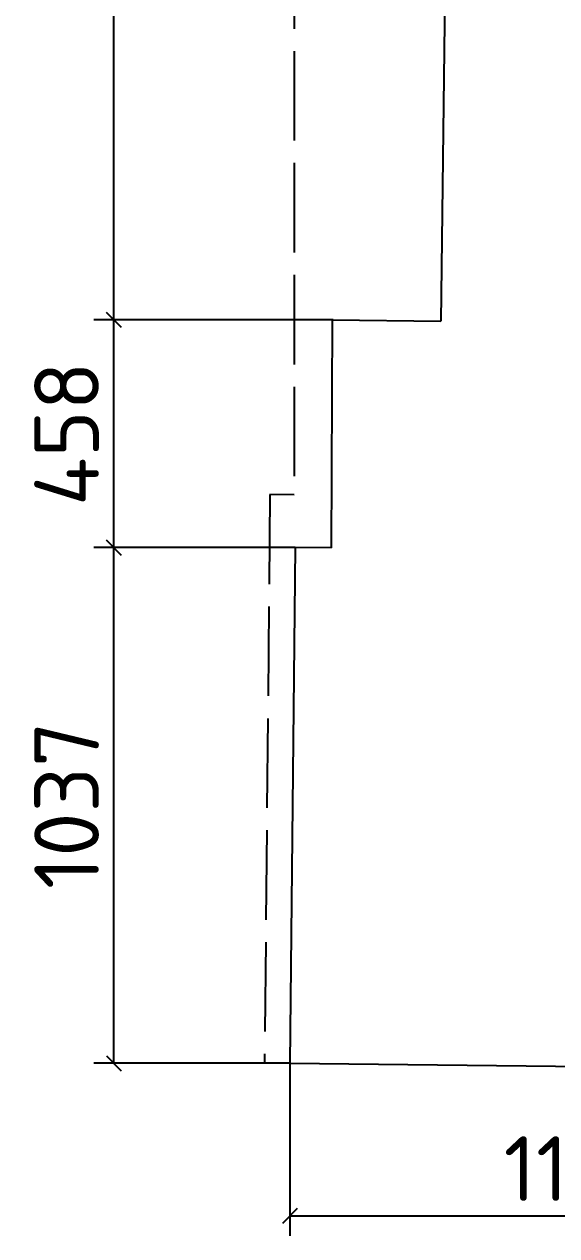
# Model space of a CAD drawing. Header units: millimetres. Extents: x 906266 to 969934, y 1624400 to 1671299.
# Drawn here: x 931621 to 932692, y 1624400 to 1626836 of the extents above; entities that cross this region are included whole.
import ezdxf

# ---------------------------------------------------------------- set-up
doc = ezdxf.new("R2010")
doc.units = ezdxf.units.MM
doc.linetypes.add('334', pattern=[5, 4, -1])
doc.linetypes.add('ACAD_ISO02W100', pattern=[15, 12, -3])
for name, color, linetype in [('Контур', 7, 'Continuous'), ('Перепад', 251, 'ACAD_ISO02W100'), ('Размеры', 224, 'Continuous')]:
    doc.layers.add(name, color=color, linetype=linetype)
doc.styles.add('ISOCPEUR', font='isocpeur.ttf')
doc.dimstyles.new('GENPLAN 1000', dxfattribs={"dimscale": 10, "dimtxt": 13, "dimasz": 3, "dimexe": 4, "dimexo": 0, "dimgap": 3, "dimtad": 1, "dimdec": 0, "dimzin": 0, "dimtxsty": 'ISOCPEUR', "dimblk1": 'OBLIQUE', "dimblk2": 'OBLIQUE', "dimsah": 1, "dimcen": -1, "dimaunit": 1, "dimadec": 3, "dimazin": 0, "dimtfac": 0.75, "dimtdec": 0, "dimtix": 1, "dimtmove": 1, "dimatfit": 3, "dimfxl": 0, "dimtvp": 0.6, "dimarcsym": 0})

# ---------------------------------------------------------------- blocks, each defined once
blk = doc.blocks.new('_Oblique')
at = {"color": 0, "linetype": 'ByBlock', "lineweight": -2}
blk.add_line((-0.5, -0.5), (0.5, 0.5), dxfattribs=at)
blk = doc.blocks.new('*D220')
at = {"layer": 'Defpoints', "color": 0, "ltscale": 0.03}
for p in [(931800.8, 1625783.8), (932165.5, 1625783.8), (932155, 1624747)]:
    blk.add_point(p, dxfattribs=at)
at = {"layer": 'Размеры', "color": 0, "lineweight": -2, "ltscale": 0.03}
for p, q in [((932165.5, 1625783.8), (931760.8, 1625783.8)), ((931800.8, 1624747), (931800.8, 1625783.8)), ((932155, 1624747), (931760.8, 1624747))]:
    blk.add_line(p, q, dxfattribs=at)
at = {"layer": 'Размеры', "color": 0, "lineweight": -2, "ltscale": 0.03, "xscale": 30, "yscale": 30, "zscale": 30}
for p, rotation in [((931800.8, 1625783.8), 90), ((931800.8, 1624747), 270)]:
    blk.add_blockref('_Oblique', p, dxfattribs=dict(at, rotation=rotation))
at = {"layer": 'Размеры', "color": 0, "ltscale": 0.03, "insert": (931705.8, 1625265.4), "char_height": 130, "attachment_point": 5, "rotation": 90, "style": 'ISOCPEUR'}
blk.add_mtext('1037', dxfattribs=at)
blk = doc.blocks.new('*D221')
at = {"layer": 'Defpoints', "color": 0, "ltscale": 0.03}
for p in [(931800.8155, 1626241.8), (932242.2, 1626241.8), (932165.5, 1625783.8)]:
    blk.add_point(p, dxfattribs=at)
at = {"layer": 'Размеры', "color": 0, "lineweight": -2, "ltscale": 0.03}
for p, q in [((932242.2, 1626241.8), (931760.8155, 1626241.8)), ((931800.8155, 1625783.8), (931800.8155, 1626241.8)), ((932165.5, 1625783.8), (931760.8155, 1625783.8))]:
    blk.add_line(p, q, dxfattribs=at)
at = {"layer": 'Размеры', "color": 0, "lineweight": -2, "ltscale": 0.03, "xscale": 30, "yscale": 30, "zscale": 30}
for p, rotation in [((931800.8155, 1626241.8), 90), ((931800.8155, 1625783.8), 270)]:
    blk.add_blockref('_Oblique', p, dxfattribs=dict(at, rotation=rotation))
at = {"layer": 'Размеры', "color": 0, "ltscale": 0.03, "insert": (931705.8155, 1626012.8), "char_height": 130, "attachment_point": 5, "rotation": 90, "style": 'ISOCPEUR'}
blk.add_mtext('458', dxfattribs=at)
blk = doc.blocks.new('*D222')
at = {"layer": 'Defpoints', "color": 0, "ltscale": 0.03}
for p in [(931800.8, 1628386.7), (932270.5, 1628386.7), (932242.2, 1626241.8)]:
    blk.add_point(p, dxfattribs=at)
at = {"layer": 'Размеры', "color": 0, "lineweight": -2, "ltscale": 0.03}
for p, q in [((932270.5, 1628386.7), (931760.8, 1628386.7)), ((931800.8, 1626241.8), (931800.8, 1628386.7)), ((932242.2, 1626241.8), (931760.8, 1626241.8))]:
    blk.add_line(p, q, dxfattribs=at)
at = {"layer": 'Размеры', "color": 0, "lineweight": -2, "ltscale": 0.03, "xscale": 30, "yscale": 30, "zscale": 30}
for p, rotation in [((931800.8, 1628386.7), 90), ((931800.8, 1626241.8), 270)]:
    blk.add_blockref('_Oblique', p, dxfattribs=dict(at, rotation=rotation))
at = {"layer": 'Размеры', "color": 0, "ltscale": 0.03, "insert": (931705.8, 1627314.2), "char_height": 130, "attachment_point": 5, "rotation": 90, "style": 'ISOCPEUR'}
blk.add_mtext('2145', dxfattribs=at)
blk = doc.blocks.new('*D225')
at = {"layer": 'Defpoints', "color": 0, "ltscale": 0.03}
for p in [(932155, 1624747), (933305.5, 1624734.4), (933305.5, 1624440)]:
    blk.add_point(p, dxfattribs=at)
at = {"layer": 'Размеры', "color": 0, "lineweight": -2, "ltscale": 0.03}
for p, q in [((932155, 1624747), (932155, 1624400)), ((933305.5, 1624734.4), (933305.5, 1624400)), ((932155, 1624440), (933305.5, 1624440))]:
    blk.add_line(p, q, dxfattribs=at)
at = {"layer": 'Размеры', "color": 0, "lineweight": -2, "ltscale": 0.03, "xscale": 30, "yscale": 30, "zscale": 30, "rotation": 180}
blk.add_blockref('_Oblique', (932155, 1624440), dxfattribs=at)
at = {"layer": 'Размеры', "color": 0, "lineweight": -2, "ltscale": 0.03, "xscale": 30, "yscale": 30, "zscale": 30}
blk.add_blockref('_Oblique', (933305.5, 1624440), dxfattribs=at)
at = {"layer": 'Размеры', "color": 0, "ltscale": 0.03, "insert": (932730.3, 1624535), "char_height": 130, "attachment_point": 5, "style": 'ISOCPEUR'}
blk.add_mtext('1151', dxfattribs=at)

msp = doc.modelspace()

# ---------------------------------------------------------------- linework, layer by layer
at = {"layer": 'Контур', "color": 252, "ltscale": 15}
for p, q in [((932484.7, 1628388.6), (932458.9, 1626239.4)), ((932239.1, 1625783.1), (932241.1, 1626241.8)), ((932241.1, 1626241.8), (932458.9, 1626239.4)), ((932165.5, 1625783.8), (932155, 1624747)), ((932239.1, 1625783.1), (932165.5, 1625783.8)), ((932155, 1624747), (933305.5, 1624734.4))]:
    msp.add_line(p, q, dxfattribs=at)
at = {"layer": 'Перепад', "linetype": '334', "ltscale": 45}
for p, q in [((932163.7, 1629032.3), (932163.5, 1625890)), ((932115.1, 1625890.5), (932104.1, 1624747.5)), ((932163.5, 1625890), (932115.1, 1625890.5)), ((932104.1, 1624747.5), (932155, 1624747))]:
    msp.add_line(p, q, dxfattribs=at)

# ---------------------------------------------------------------- dimensions: what is measured, and where the dimension line sits
at = {"layer": 'Размеры', "ltscale": 0.03}
for base, p1, p2, picture, middle in [((931800.8, 1628386.7), (932242.2, 1626241.8), (932270.5, 1628386.7), '*D222', (931705.8, 1627314.2)), ((931800.8, 1626241.8), (932165.5, 1625783.8), (932242.2, 1626241.8), '*D221', (931705.8, 1626012.8)), ((931800.8, 1625783.8), (932155, 1624747), (932165.5, 1625783.8), '*D220', (931705.8, 1625265.4))]:
    dim = msp.add_linear_dim(base=base, p1=p1, p2=p2, angle=90, dimstyle='GENPLAN 1000', dxfattribs=at)
    dim.commit()
    dim.dimension.update_dxf_attribs({"geometry": picture, "text_midpoint": middle})
dim = msp.add_linear_dim(base=(933305.537, 1624440.0085), p1=(932154.9845, 1624746.9687), p2=(933305.537, 1624734.3918), dimstyle='GENPLAN 1000', dxfattribs=at)
dim.commit()
dim.dimension.update_dxf_attribs({"geometry": '*D225', "text_midpoint": (932730.2607, 1624535.0085)})

doc.saveas('drawing.dxf')
